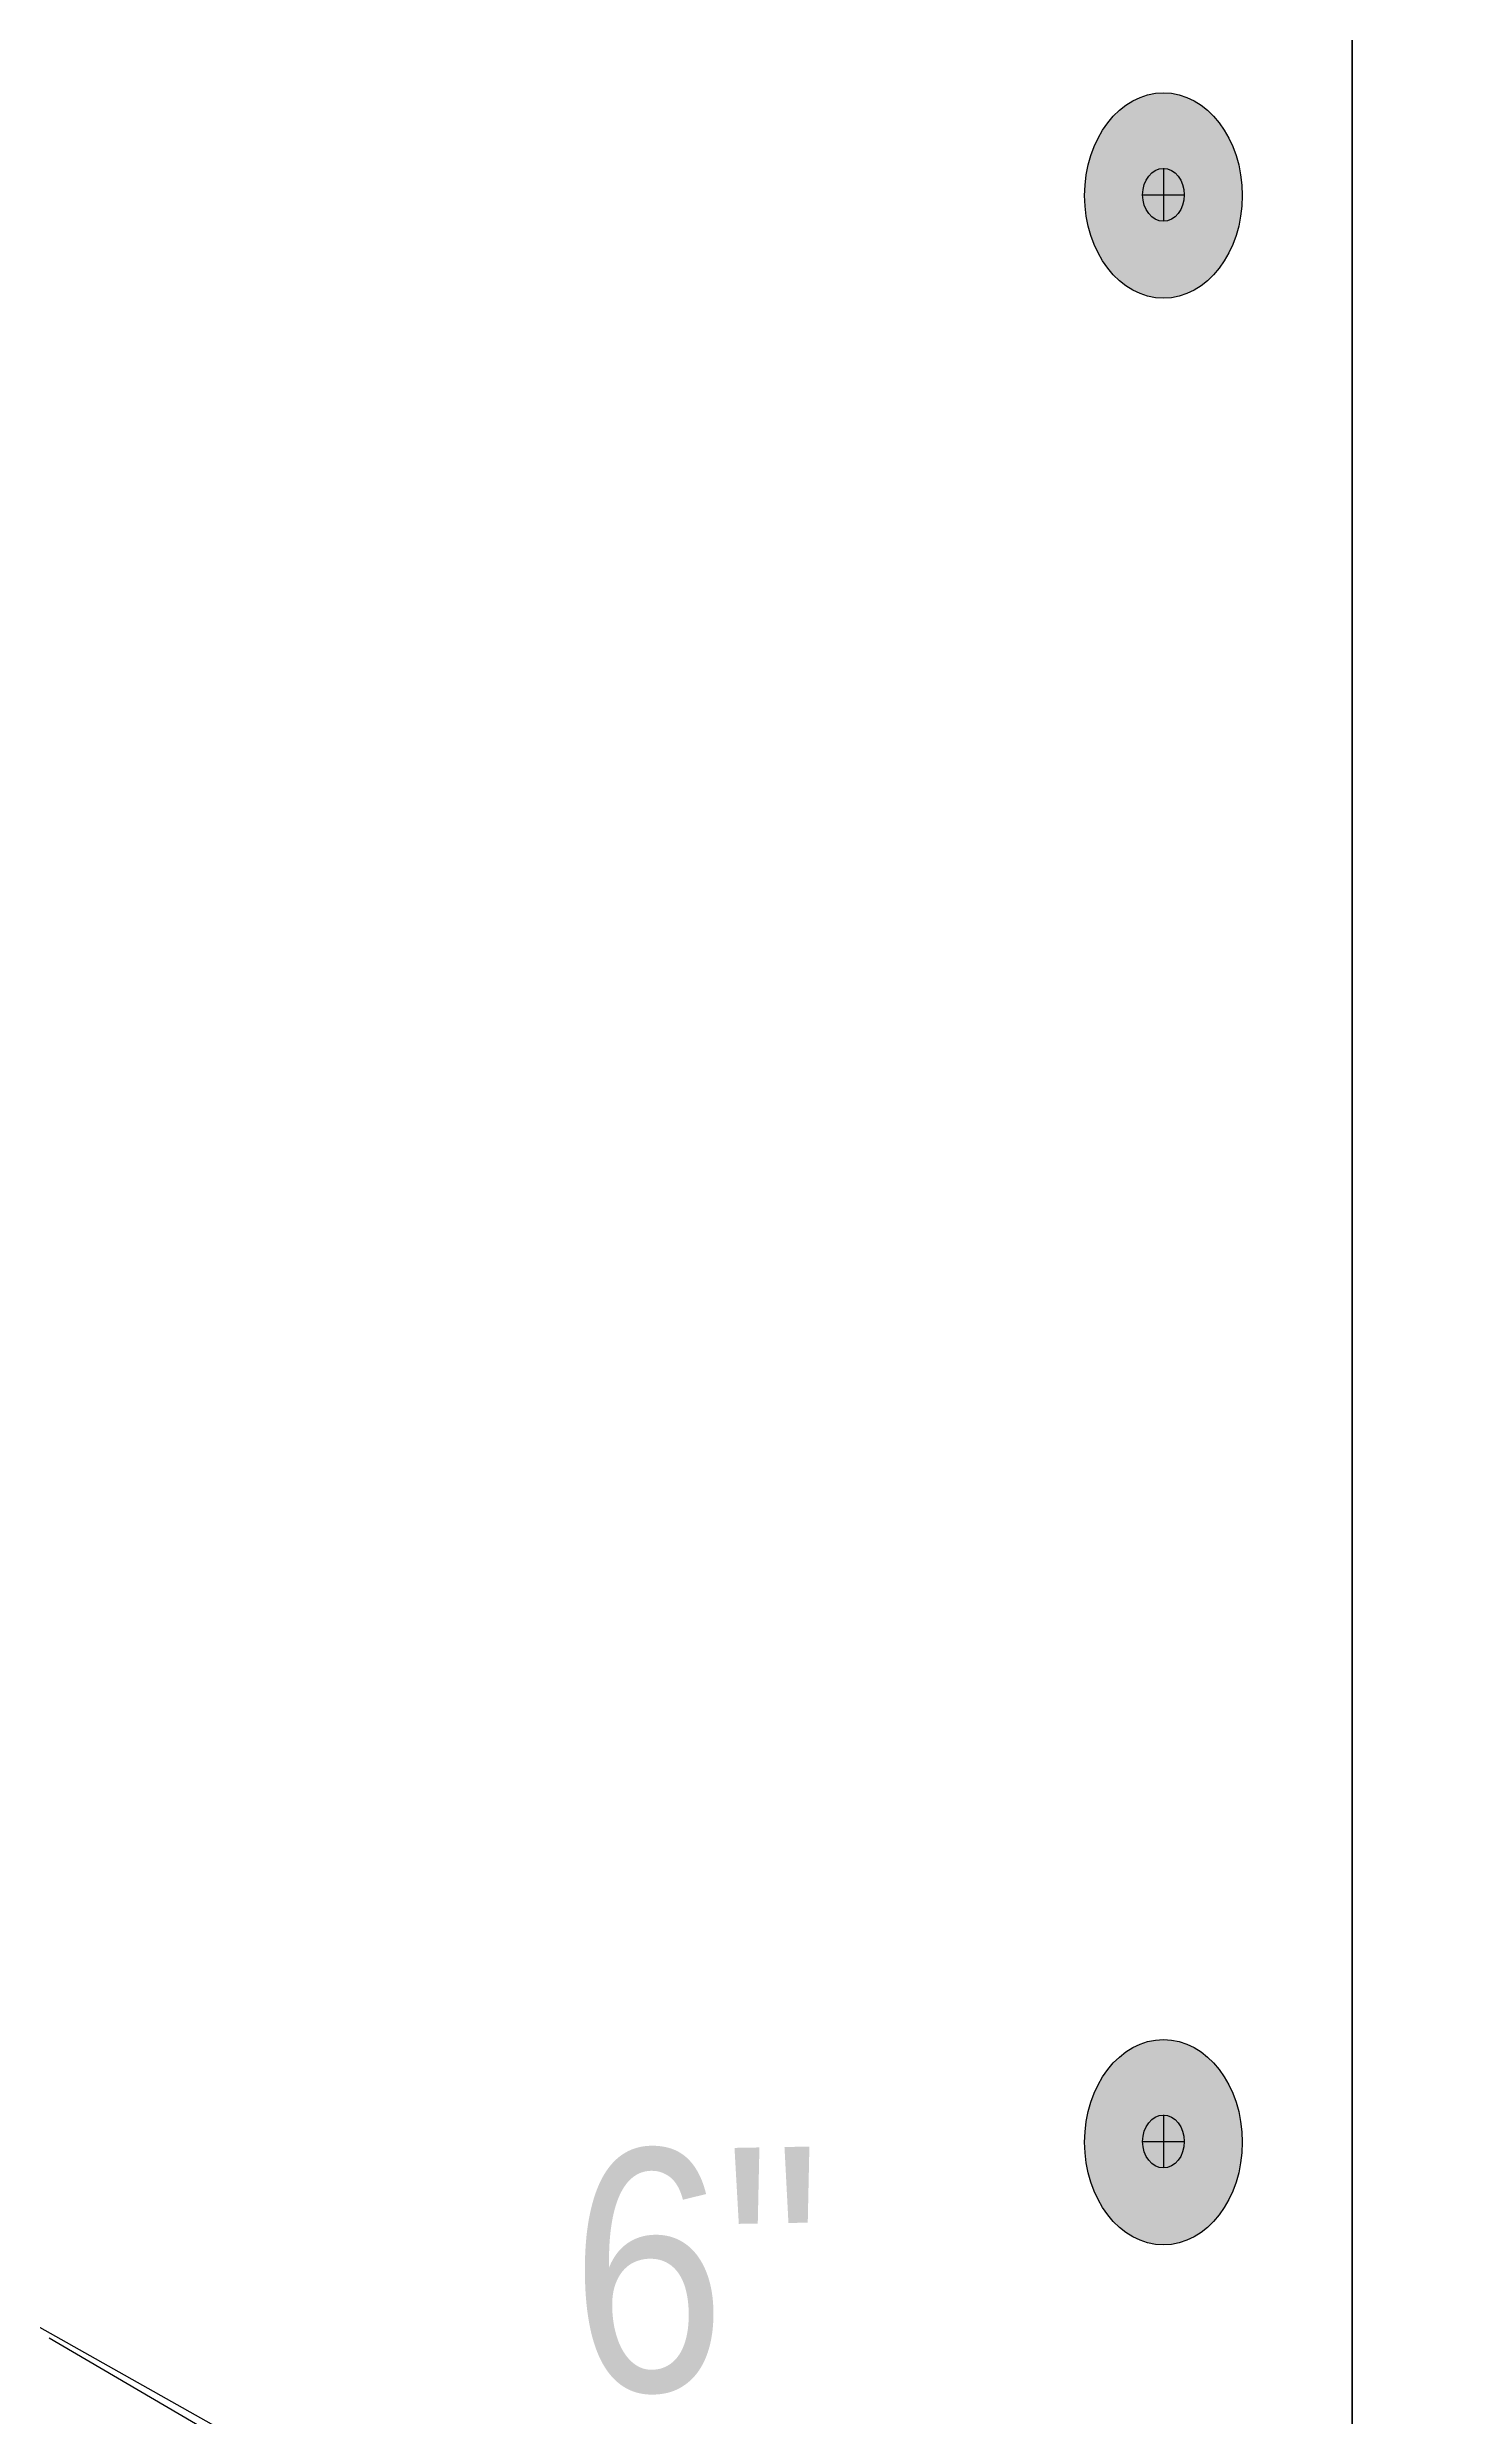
# Model space of a CAD drawing. Extents: x -1140 to 5605, y -816 to 1734.
# Drawn here: x 4491.4 to 4556.9, y 1026.8 to 1137 of the extents above; entities that cross this region are included whole.
import ezdxf

# ---------------------------------------------------------------- set-up
doc = ezdxf.new("R2010")
doc.units = 0
doc.header["$MEASUREMENT"] = 0
doc.layers.add('G-ANNO-TTLB', color=7, linetype='Continuous', lineweight=0)
doc.layers.add('TYVEK', color=7, linetype='Continuous', lineweight=0)

# ---------------------------------------------------------------- blocks, each defined once
blk = doc.blocks.new('Block_184')
at = {"layer": 'TYVEK', "color": 4, "lineweight": 25, "true_color": 0x00ffff}
for points in [[(4496.5, 1067.98)], [(4496.5, 1034.54)]]:
    blk.add_lwpolyline(points, dxfattribs=at)
blk = doc.blocks.new('Block_227')
at = {"layer": 'TYVEK', "color": 4, "lineweight": 25, "true_color": 0x00ffff}
blk.add_line((4491.49, 1030.42), (4509.56, 1019.84), dxfattribs=at)
blk = doc.blocks.new('Block_239')
at = {"layer": 'TYVEK', "true_color": 0x003b71, "transparency": 33554687}
h = blk.add_hatch(color=156, dxfattribs=at)
h.dxf.hatch_style = 2
edge = h.paths.add_edge_path()
edge.add_ellipse((4543.33, 1039.52), major_axis=(0, 4.78), ratio=0.766948, start_angle=0, end_angle=360)
at = {"layer": 'TYVEK', "color": 18, "lineweight": 25, "true_color": 0x000000}
for p, q in [((4543.33, 1040.79), (4543.33, 1038.32)), ((4542.35, 1039.55), (4544.3, 1039.55))]:
    blk.add_line(p, q, dxfattribs=at)
for centre, major_axis, ratio in [((4543.33, 1039.52), (0, 4.78), 0.766948), ((4543.33, 1039.55), (0, 1.23), 0.788846)]:
    blk.add_ellipse(centre, major_axis=major_axis, ratio=ratio, dxfattribs=at)
blk = doc.blocks.new('Block_243')
at = {"layer": 'TYVEK', "true_color": 0x003b71, "transparency": 33554687}
h = blk.add_hatch(color=156, dxfattribs=at)
h.dxf.hatch_style = 2
edge = h.paths.add_edge_path()
edge.add_ellipse((4543.33, 1130.1), major_axis=(0, 4.78), ratio=0.766948, start_angle=0, end_angle=360)
at = {"layer": 'TYVEK', "color": 18, "lineweight": 25, "true_color": 0x000000}
for p, q in [((4543.33, 1131.37), (4543.33, 1128.9)), ((4542.35, 1130.13), (4544.3, 1130.13))]:
    blk.add_line(p, q, dxfattribs=at)
blk.add_lwpolyline([(4542.81, 1124.99)], dxfattribs=at)
for centre, major_axis, ratio in [((4543.33, 1130.1), (0, 4.78), 0.766948), ((4543.33, 1130.13), (0, 1.23), 0.788846)]:
    blk.add_ellipse(centre, major_axis=major_axis, ratio=ratio, dxfattribs=at)
blk = doc.blocks.new('Block_237')
at = {"layer": 'TYVEK'}
for name in ['Block_243', 'Block_239']:
    blk.add_blockref(name, (0, 0), dxfattribs=at)

msp = doc.modelspace()

# ---------------------------------------------------------------- hatches: boundary and pattern name
at = {"layer": 'G-ANNO-TTLB', "true_color": 0xff00ff, "transparency": 33554687}
h = msp.add_hatch(color=6, dxfattribs=at)
edge = h.paths.add_edge_path()
edge.add_spline(control_points=[(5285.56, -733.23), (5285.56, -733.23), (2356.04, -733.23), (2356.04, -733.23), (2356.04, -733.23), (2356.04, 1723.77), (2356.04, 1723.77), (2356.04, 1723.77), (5285.56, 1723.77), (5285.56, 1723.77), (5285.56, 1723.77), (5285.56, -733.23), (5285.56, -733.23)], knot_values=[0, 0, 0, 0, 1, 1, 1, 2, 2, 2, 3, 3, 3, 4, 4, 4, 4], degree=3, periodic=0)
edge = h.paths.add_edge_path()
edge.add_spline(control_points=[(2365.04, 1714.77), (2365.04, 1714.77), (2365.04, -724.23), (2365.04, -724.23), (2365.04, -724.23), (5276.56, -724.23), (5276.56, -724.23), (5276.56, -724.23), (5276.56, 1714.77), (5276.56, 1714.77), (5276.56, 1714.77), (2365.04, 1714.77), (2365.04, 1714.77)], knot_values=[0, 0, 0, 0, 1, 1, 1, 2, 2, 2, 3, 3, 3, 4, 4, 4, 4], degree=3, periodic=0)
edge.add_line((2365.04, 1714.77), (2365.04, 1714.77))

# ---------------------------------------------------------------- linework, layer by layer
at = {"layer": 'G-ANNO-TTLB'}
for points in [[(5285.56, -733.23), (5285.56, -733.23), (2356.04, -733.23), (2356.04, -733.23), (2356.04, -733.23), (2356.04, 1723.77), (2356.04, 1723.77), (2356.04, 1723.77), (5285.56, 1723.77), (5285.56, 1723.77), (5285.56, 1723.77), (5285.56, -733.23), (5285.56, -733.23)], [(2365.04, 1714.77), (2365.04, 1714.77), (2365.04, -724.23), (2365.04, -724.23), (2365.04, -724.23), (5276.56, -724.23), (5276.56, -724.23), (5276.56, -724.23), (5276.56, 1714.77), (5276.56, 1714.77), (5276.56, 1714.77), (2365.04, 1714.77), (2365.04, 1714.77)]]:
    msp.add_open_spline(points, degree=3, knots=[0, 0, 0, 0, 1, 1, 1, 2, 2, 2, 3, 3, 3, 4, 4, 4, 4], dxfattribs=at)
at = {"layer": 'TYVEK', "color": 18, "lineweight": 25, "true_color": 0x000000}
msp.add_line((4552.11, 1407.47), (4552.11, 932.06), dxfattribs=at)
at = {"layer": 'TYVEK', "color": 2, "lineweight": 25, "true_color": 0xffff00}
msp.add_line((4552.11, 983.1), (4552.11, 1349.7), dxfattribs=at)
at = {"layer": 'TYVEK', "color": 1, "lineweight": 25, "true_color": 0xff0000}
msp.add_line((4476.02, 1039.35), (4538.08, 1004.46), dxfattribs=at)

# ---------------------------------------------------------------- block references
at = {"layer": 'TYVEK'}
for name in ['Block_237', 'Block_227', 'Block_184']:
    msp.add_blockref(name, (0, 0), dxfattribs=at)

# ---------------------------------------------------------------- texts
at = {"layer": 'TYVEK', "insert": (4515.86, 1027.71), "char_height": 0.2, "attachment_point": 7, "rotation": 0.9999}
msp.add_mtext('\\C1;\\c255;\\FArial Narrow|b0|i0|c1;\\H11.253424;\\W1.000002;6"', dxfattribs=at)

doc.saveas('drawing.dxf')
